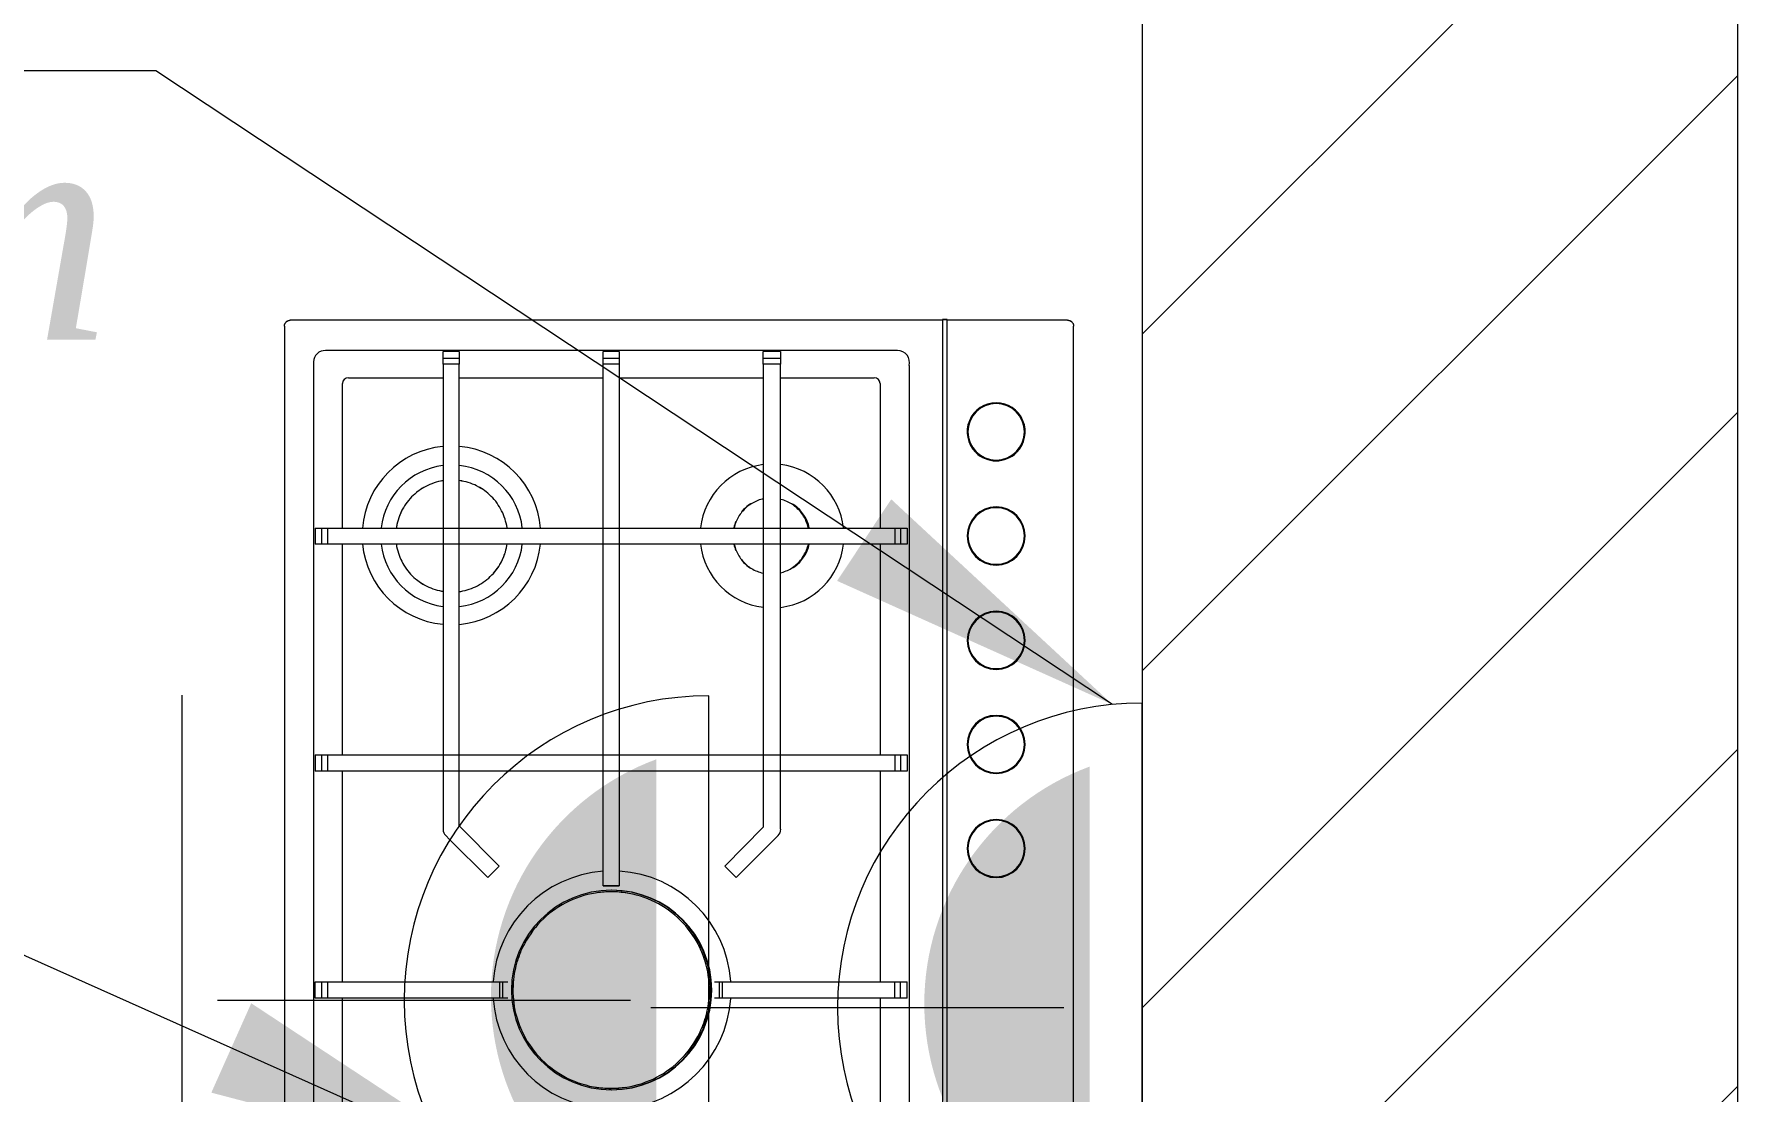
# Model space of a CAD drawing. Header units: millimetres. Extents: x 1680 to 166026, y 35966 to 91121.
# Drawn here: x 161874 to 163018, y 47037 to 47747 of the extents above; entities that cross this region are included whole.
import ezdxf

# ---------------------------------------------------------------- set-up
doc = ezdxf.new("R2010")
doc.units = ezdxf.units.MM
doc.linetypes.add('IMPORT-ACAD_ISO03W100', pattern=[762, 304.8, -457.2])
doc.layers.add('A-GENM', color=13, linetype='Continuous', lineweight=18)
doc.layers.add('M-EQPM', color=50, linetype='Continuous', lineweight=18)
doc.styles.get("Standard").update_dxf_attribs({"font": 'arial.ttf'})
doc.styles.add('style1', font='arial.ttf')
doc.dimstyles.get("Standard").update_dxf_attribs({"dimtxt": 0.18, "dimasz": 0.18, "dimexe": 0.18, "dimexo": 0.0625, "dimgap": 0.09, "dimtad": 0, "dimtih": 1, "dimtoh": 1, "dimdec": 4, "dimzin": 0, "dimdsep": 46, "dimtxsty": 'Standard', "dimcen": 0.09, "dimadec": 0, "dimazin": 0, "dimtfac": 1, "dimtdec": 4, "dimtofl": 0, "dimtmove": 0, "dimatfit": 3, "dimfxl": 1, "dimtolj": 1, "dimtzin": 0, "dimarcsym": 0})

# ---------------------------------------------------------------- blocks, each defined once
blk = doc.blocks.new('plan')
at = {"color": 252, "lineweight": 20, "true_color": 0x939598}
for p, q in [((503332.1, -213712.2), (503332.1, -192512.2)), ((502932.1, -202172.2), (502932.1, -213312.2))]:
    blk.add_line(p, q, dxfattribs=at)
at = {"color": 252, "linetype": 'Continuous', "lineweight": 20, "true_color": 0x939598}
for p, q in [((502932.1, -211411.6), (503332.1, -211011.6)), ((502932.1, -211637.8), (503332.1, -211237.8)), ((502932.1, -211864.1), (503332.1, -211464.1)), ((502932.1, -212090.4), (503332.1, -211690.4)), ((502932.1, -212316.7), (503332.1, -211916.7))]:
    blk.add_line(p, q, dxfattribs=at)
at = {"layer": 'A-GENM', "color": 252, "linetype": 'IMPORT-ACAD_ISO03W100', "lineweight": 20, "true_color": 0x939598}
blk.add_line((502287.1, -210892.2), (502287.1, -212667.2), dxfattribs=at)
at = {"layer": 'M-EQPM', "color": 252, "lineweight": 20, "true_color": 0x939598}
for p, q in [((502798, -211402.2), (502360, -211402.2)), ((502801, -211401.7), (502798, -211401.7)), ((502798, -211401.7), (502801, -211401.7)), ((502798, -211402.4), (502798, -211401.7)), ((502798, -211402.2), (502798, -211402.4)), ((502798, -211402.4), (502798, -211403.2)), ((502798, -211403.2), (502798, -212301.2)), ((502801, -211401.7), (502801, -211402.4)), ((502882, -211402.2), (502801, -211402.2)), ((502801, -211402.4), (502801, -211402.2)), ((502801, -211403.2), (502801, -211402.4)), ((502801, -212301.2), (502801, -211403.2)), ((502356, -211406.2), (502356, -212298.2)), ((502886, -212298.2), (502886, -211406.2)), ((502767.8, -211422.6), (502383.7, -211422.6)), ((502462.6, -211427.9), (502462.6, -211423.3)), ((502473.4, -211423.3), (502462.6, -211423.3)), ((502462.6, -211431.8), (502462.6, -211427.9)), ((502473.4, -211427.9), (502462.6, -211427.9)), ((502473.4, -211423.3), (502473.4, -211427.9)), ((502473.4, -211427.9), (502473.4, -211431.8)), ((502570.1, -211427.9), (502570.1, -211423.3)), ((502580.9, -211423.3), (502570.1, -211423.3)), ((502570.1, -211431.8), (502570.1, -211427.9)), ((502580.9, -211427.9), (502570.1, -211427.9)), ((502580.9, -211423.3), (502580.9, -211427.9)), ((502580.9, -211427.9), (502580.9, -211431.8)), ((502677.6, -211427.9), (502677.6, -211423.3)), ((502689.2, -211423.3), (502677.6, -211423.3)), ((502677.6, -211431.8), (502677.6, -211427.9)), ((502689.2, -211427.9), (502677.6, -211427.9)), ((502689.2, -211423.3), (502689.2, -211427.9)), ((502689.2, -211427.9), (502689.2, -211431.8)), ((502375.5, -211430.3), (502375.5, -212274.4)), ((502462.6, -211431.8), (502462.6, -211744.2)), ((502473.4, -211431.8), (502462.6, -211431.8)), ((502473.4, -211734.2), (502473.4, -211431.8)), ((502570.1, -211782.2), (502570.1, -211431.8)), ((502580.9, -211431.8), (502570.1, -211431.8)), ((502580.9, -211431.8), (502580.9, -211782.2)), ((502689.2, -211431.8), (502677.6, -211431.8)), ((502677.6, -211431.8), (502677.6, -211734.2)), ((502689.2, -211744.2), (502689.2, -211431.8)), ((502775.7, -212271.9), (502775.7, -211432.7)), ((502395, -211541.9), (502395, -211444.8)), ((502399, -211440.9), (502462.6, -211440.9)), ((502473.4, -211440.9), (502570.1, -211440.9)), ((502580.9, -211440.9), (502677.6, -211440.9)), ((502689.2, -211440.9), (502752.1, -211440.9)), ((502756, -211444.8), (502756, -211541.9)), ((502443.6, -211519), (502442.5, -211520)), ((502444.7, -211518), (502443.6, -211519)), ((502445.9, -211517.1), (502444.7, -211518)), ((502447.1, -211516.2), (502445.9, -211517.1)), ((502448.4, -211515.4), (502447.1, -211516.2)), ((502449.7, -211514.6), (502448.4, -211515.4)), ((502451, -211513.9), (502449.7, -211514.6)), ((502452.4, -211513.2), (502451, -211513.9)), ((502453.7, -211512.6), (502452.4, -211513.2)), ((502455.1, -211512.1), (502453.7, -211512.6)), ((502456.5, -211511.6), (502455.1, -211512.1)), ((502458, -211511.1), (502456.5, -211511.6)), ((502459.4, -211510.7), (502458, -211511.1)), ((502460.9, -211510.4), (502459.4, -211510.7)), ((502462.4, -211510.1), (502460.9, -211510.4)), ((502475.2, -211510.3), (502473.7, -211510)), ((502476.6, -211510.6), (502475.2, -211510.3)), ((502478.1, -211510.9), (502476.6, -211510.6)), ((502479.5, -211511.3), (502478.1, -211510.9)), ((502481, -211511.8), (502479.5, -211511.3)), ((502482.4, -211512.3), (502481, -211511.8)), ((502483.8, -211512.9), (502482.4, -211512.3)), ((502485.1, -211513.6), (502483.8, -211512.9)), ((502486.5, -211514.3), (502485.1, -211513.6)), ((502487.8, -211515), (502486.5, -211514.3)), ((502489, -211515.8), (502487.8, -211515)), ((502490.3, -211516.7), (502489, -211515.8)), ((502491.5, -211517.6), (502490.3, -211516.7)), ((502492.6, -211518.5), (502491.5, -211517.6)), ((502493.8, -211519.5), (502492.6, -211518.5)), ((502494.9, -211520.6), (502493.8, -211519.5)), ((502434.5, -211530.9), (502433.9, -211532.2)), ((502435.2, -211529.5), (502434.5, -211530.9)), ((502435.9, -211528.2), (502435.2, -211529.5)), ((502436.7, -211526.9), (502435.9, -211528.2)), ((502437.6, -211525.7), (502436.7, -211526.9)), ((502438.5, -211524.5), (502437.6, -211525.7)), ((502439.4, -211523.3), (502438.5, -211524.5)), ((502440.4, -211522.1), (502439.4, -211523.3)), ((502441.4, -211521), (502440.4, -211522.1)), ((502442.5, -211520), (502441.4, -211521)), ((502495.9, -211521.6), (502494.9, -211520.6)), ((502496.9, -211522.8), (502495.9, -211521.6)), ((502497.9, -211523.9), (502496.9, -211522.8)), ((502498.8, -211525.1), (502497.9, -211523.9)), ((502499.6, -211526.4), (502498.8, -211525.1)), ((502500.4, -211527.6), (502499.6, -211526.4)), ((502501.2, -211528.9), (502500.4, -211527.6)), ((502501.9, -211530.2), (502501.2, -211528.9)), ((502502.6, -211531.6), (502501.9, -211530.2)), ((502663.3, -211531), (502662.7, -211531.8)), ((502664, -211530.2), (502663.3, -211531)), ((502664.7, -211529.5), (502664, -211530.2)), ((502665.4, -211528.8), (502664.7, -211529.5)), ((502666.1, -211528.1), (502665.4, -211528.8)), ((502666.9, -211527.4), (502666.1, -211528.1)), ((502667.7, -211526.8), (502666.9, -211527.4)), ((502668.6, -211526.2), (502667.7, -211526.8)), ((502669.4, -211525.6), (502668.6, -211526.2)), ((502670.3, -211525.1), (502669.4, -211525.6)), ((502671.2, -211524.6), (502670.3, -211525.1)), ((502672.1, -211524.2), (502671.2, -211524.6)), ((502673, -211523.8), (502672.1, -211524.2)), ((502674, -211523.4), (502673, -211523.8)), ((502674.9, -211523), (502674, -211523.4)), ((502675.9, -211522.7), (502674.9, -211523)), ((502676.9, -211522.5), (502675.9, -211522.7)), ((502677.6, -211522.3), (502676.9, -211522.5)), ((502690.5, -211522.9), (502689.5, -211522.6)), ((502691.5, -211523.2), (502690.5, -211522.9)), ((502692.4, -211523.6), (502691.5, -211523.2)), ((502693.4, -211524), (502692.4, -211523.6)), ((502694.3, -211524.4), (502693.4, -211524)), ((502695.2, -211524.9), (502694.3, -211524.4)), ((502696.1, -211525.4), (502695.2, -211524.9)), ((502697, -211525.9), (502696.1, -211525.4)), ((502697.8, -211526.5), (502697, -211525.9)), ((502698.6, -211527.1), (502697.8, -211526.5)), ((502699.4, -211527.8), (502698.6, -211527.1)), ((502700.2, -211528.4), (502699.4, -211527.8)), ((502700.9, -211529.1), (502700.2, -211528.4)), ((502701.6, -211529.9), (502700.9, -211529.1)), ((502702.3, -211530.6), (502701.6, -211529.9)), ((502703, -211531.4), (502702.3, -211530.6)), ((502376.6, -211541.9), (502381.1, -211541.9)), ((502376.6, -211541.9), (502376.6, -211552.6)), ((502381.1, -211541.9), (502385, -211541.9)), ((502381.1, -211552.6), (502381.1, -211541.9)), ((502385, -211541.9), (502573.1, -211541.9)), ((502385, -211541.9), (502385, -211552.6)), ((502431.3, -211540.9), (502431.2, -211541.9)), ((502431.6, -211539.4), (502431.3, -211540.9)), ((502432, -211537.9), (502431.6, -211539.4)), ((502432.4, -211536.5), (502432, -211537.9)), ((502432.8, -211535), (502432.4, -211536.5)), ((502433.3, -211533.6), (502432.8, -211535)), ((502433.9, -211532.2), (502433.3, -211533.6)), ((502503.2, -211533), (502502.6, -211531.6)), ((502503.7, -211534.4), (502503.2, -211533)), ((502504.2, -211535.8), (502503.7, -211534.4)), ((502504.6, -211537.2), (502504.2, -211535.8)), ((502505, -211538.7), (502504.6, -211537.2)), ((502505.3, -211540.2), (502505, -211538.7)), ((502505.6, -211541.7), (502505.3, -211540.2)), ((502573.1, -211541.9), (502765.9, -211541.9)), ((502658.2, -211540.9), (502658, -211541.9)), ((502658.5, -211539.9), (502658.2, -211540.9)), ((502658.8, -211539), (502658.5, -211539.9)), ((502659.2, -211538), (502658.8, -211539)), ((502659.6, -211537.1), (502659.2, -211538)), ((502660, -211536.1), (502659.6, -211537.1)), ((502660.5, -211535.2), (502660, -211536.1)), ((502661, -211534.3), (502660.5, -211535.2)), ((502661.5, -211533.5), (502661, -211534.3)), ((502662.1, -211532.6), (502661.5, -211533.5)), ((502662.7, -211531.8), (502662.1, -211532.6)), ((502703.6, -211532.2), (502703, -211531.4)), ((502704.2, -211533.1), (502703.6, -211532.2)), ((502704.7, -211533.9), (502704.2, -211533.1)), ((502705.2, -211534.8), (502704.7, -211533.9)), ((502705.7, -211535.7), (502705.2, -211534.8)), ((502706.1, -211536.6), (502705.7, -211535.7)), ((502706.5, -211537.6), (502706.1, -211536.6)), ((502706.9, -211538.5), (502706.5, -211537.6)), ((502707.2, -211539.5), (502706.9, -211538.5)), ((502707.5, -211540.5), (502707.2, -211539.5)), ((502707.8, -211541.4), (502707.5, -211540.5)), ((502765.9, -211541.9), (502769.8, -211541.9)), ((502765.9, -211541.9), (502765.9, -211552.6)), ((502769.8, -211541.9), (502774.3, -211541.9)), ((502769.8, -211541.9), (502769.8, -211552.6)), ((502774.3, -211541.9), (502774.3, -211552.6)), ((502381.1, -211552.6), (502376.6, -211552.6)), ((502385, -211552.6), (502381.1, -211552.6)), ((502573.1, -211552.6), (502385, -211552.6)), ((502395, -211694.3), (502395, -211552.6)), ((502431.2, -211552.8), (502431.4, -211554.3)), ((502505.1, -211555.1), (502505.4, -211553.6)), ((502505.4, -211553.6), (502505.6, -211552.6)), ((502765.9, -211552.6), (502573.1, -211552.6)), ((502658.1, -211553), (502658.4, -211554)), ((502658.4, -211554), (502658.7, -211555)), ((502707.4, -211554.6), (502707.7, -211553.6)), ((502707.7, -211553.6), (502707.9, -211552.6)), ((502756, -211552.6), (502756, -211694.3)), ((502769.8, -211552.6), (502765.9, -211552.6)), ((502774.3, -211552.6), (502769.8, -211552.6)), ((502431.4, -211554.3), (502431.8, -211555.8)), ((502431.8, -211555.8), (502432.1, -211557.2)), ((502432.1, -211557.2), (502432.6, -211558.7)), ((502432.6, -211558.7), (502433, -211560.1)), ((502433, -211560.1), (502433.6, -211561.5)), ((502433.6, -211561.5), (502434.2, -211562.9)), ((502434.2, -211562.9), (502434.8, -211564.2)), ((502434.8, -211564.2), (502435.5, -211565.6)), ((502435.5, -211565.6), (502436.3, -211566.9)), ((502500.8, -211566.3), (502501.5, -211565)), ((502501.5, -211565), (502502.2, -211563.6)), ((502502.2, -211563.6), (502502.8, -211562.3)), ((502502.8, -211562.3), (502503.4, -211560.9)), ((502503.4, -211560.9), (502503.9, -211559.5)), ((502503.9, -211559.5), (502504.4, -211558)), ((502504.4, -211558), (502504.8, -211556.6)), ((502504.8, -211556.6), (502505.1, -211555.1)), ((502658.7, -211555), (502659, -211556)), ((502659, -211556), (502659.4, -211556.9)), ((502659.4, -211556.9), (502659.8, -211557.9)), ((502659.8, -211557.9), (502660.2, -211558.8)), ((502660.2, -211558.8), (502660.7, -211559.7)), ((502660.7, -211559.7), (502661.2, -211560.6)), ((502661.2, -211560.6), (502661.8, -211561.4)), ((502661.8, -211561.4), (502662.3, -211562.3)), ((502662.3, -211562.3), (502663, -211563.1)), ((502663, -211563.1), (502663.6, -211563.8)), ((502663.6, -211563.8), (502664.3, -211564.6)), ((502664.3, -211564.6), (502665, -211565.3)), ((502665, -211565.3), (502665.7, -211566)), ((502699.8, -211566.4), (502700.5, -211565.7)), ((502700.5, -211565.7), (502701.2, -211565)), ((502701.2, -211565), (502701.9, -211564.3)), ((502701.9, -211564.3), (502702.6, -211563.5)), ((502702.6, -211563.5), (502703.2, -211562.7)), ((502703.2, -211562.7), (502703.8, -211561.9)), ((502703.8, -211561.9), (502704.4, -211561)), ((502704.4, -211561), (502704.9, -211560.2)), ((502704.9, -211560.2), (502705.4, -211559.3)), ((502705.4, -211559.3), (502705.9, -211558.4)), ((502705.9, -211558.4), (502706.3, -211557.4)), ((502706.3, -211557.4), (502706.7, -211556.5)), ((502706.7, -211556.5), (502707.1, -211555.5)), ((502707.1, -211555.5), (502707.4, -211554.6)), ((502436.3, -211566.9), (502437.1, -211568.1)), ((502437.1, -211568.1), (502438, -211569.4)), ((502438, -211569.4), (502438.9, -211570.6)), ((502438.9, -211570.6), (502439.8, -211571.7)), ((502439.8, -211571.7), (502440.8, -211572.9)), ((502440.8, -211572.9), (502441.9, -211573.9)), ((502441.9, -211573.9), (502443, -211575)), ((502443, -211575), (502444.1, -211576)), ((502444.1, -211576), (502445.3, -211576.9)), ((502445.3, -211576.9), (502446.5, -211577.8)), ((502490.8, -211577.4), (502492, -211576.5)), ((502492, -211576.5), (502493.2, -211575.5)), ((502493.2, -211575.5), (502494.3, -211574.5)), ((502494.3, -211574.5), (502495.3, -211573.4)), ((502495.3, -211573.4), (502496.4, -211572.3)), ((502496.4, -211572.3), (502497.4, -211571.2)), ((502497.4, -211571.2), (502498.3, -211570)), ((502498.3, -211570), (502499.2, -211568.8)), ((502499.2, -211568.8), (502500, -211567.6)), ((502500, -211567.6), (502500.8, -211566.3)), ((502665.7, -211566), (502666.5, -211566.7)), ((502666.5, -211566.7), (502667.3, -211567.4)), ((502667.3, -211567.4), (502668.1, -211568)), ((502668.1, -211568), (502668.9, -211568.6)), ((502668.9, -211568.6), (502669.8, -211569.1)), ((502669.8, -211569.1), (502670.7, -211569.6)), ((502670.7, -211569.6), (502671.6, -211570.1)), ((502671.6, -211570.1), (502672.5, -211570.5)), ((502672.5, -211570.5), (502673.5, -211570.9)), ((502673.5, -211570.9), (502674.4, -211571.3)), ((502674.4, -211571.3), (502675.4, -211571.6)), ((502675.4, -211571.6), (502676.4, -211571.9)), ((502676.4, -211571.9), (502677.3, -211572.1)), ((502689.2, -211572), (502690, -211571.8)), ((502690, -211571.8), (502691, -211571.4)), ((502691, -211571.4), (502691.9, -211571.1)), ((502691.9, -211571.1), (502692.9, -211570.7)), ((502692.9, -211570.7), (502693.8, -211570.3)), ((502693.8, -211570.3), (502694.7, -211569.9)), ((502694.7, -211569.9), (502695.6, -211569.4)), ((502695.6, -211569.4), (502696.5, -211568.8)), ((502696.5, -211568.8), (502697.3, -211568.3)), ((502697.3, -211568.3), (502698.2, -211567.7)), ((502698.2, -211567.7), (502699, -211567.1)), ((502699, -211567.1), (502699.8, -211566.4)), ((502446.5, -211577.8), (502447.7, -211578.7)), ((502447.7, -211578.7), (502449, -211579.5)), ((502449, -211579.5), (502450.3, -211580.2)), ((502450.3, -211580.2), (502451.6, -211580.9)), ((502451.6, -211580.9), (502453, -211581.6)), ((502453, -211581.6), (502454.4, -211582.1)), ((502454.4, -211582.1), (502455.8, -211582.7)), ((502455.8, -211582.7), (502457.2, -211583.1)), ((502457.2, -211583.1), (502458.7, -211583.6)), ((502458.7, -211583.6), (502460.1, -211583.9)), ((502460.1, -211583.9), (502461.6, -211584.2)), ((502461.6, -211584.2), (502462.6, -211584.4)), ((502473.4, -211584.5), (502474.4, -211584.4)), ((502474.4, -211584.4), (502475.8, -211584.1)), ((502475.8, -211584.1), (502477.3, -211583.8)), ((502477.3, -211583.8), (502478.8, -211583.4)), ((502478.8, -211583.4), (502480.2, -211582.9)), ((502480.2, -211582.9), (502481.6, -211582.4)), ((502481.6, -211582.4), (502483, -211581.9)), ((502483, -211581.9), (502484.4, -211581.3)), ((502484.4, -211581.3), (502485.7, -211580.6)), ((502485.7, -211580.6), (502487.1, -211579.9)), ((502487.1, -211579.9), (502488.3, -211579.1)), ((502488.3, -211579.1), (502489.6, -211578.3)), ((502489.6, -211578.3), (502490.8, -211577.4)), ((502376.6, -211694.3), (502381.1, -211694.3)), ((502376.6, -211694.3), (502376.6, -211705.2)), ((502381.1, -211694.3), (502385, -211694.3)), ((502381.1, -211705.2), (502381.1, -211694.3)), ((502385, -211694.3), (502573.1, -211694.3)), ((502385, -211694.3), (502385, -211705.2)), ((502573.1, -211694.3), (502765.9, -211694.3)), ((502765.9, -211694.3), (502769.8, -211694.3)), ((502765.9, -211694.3), (502765.9, -211705.2)), ((502769.8, -211694.3), (502774.3, -211694.3)), ((502769.8, -211694.3), (502769.8, -211705.2)), ((502774.3, -211694.3), (502774.3, -211705.2)), ((502381.1, -211705.2), (502376.6, -211705.2)), ((502385, -211705.2), (502381.1, -211705.2)), ((502573.1, -211705.2), (502385, -211705.2)), ((502395, -211846.7), (502395, -211705.2)), ((502765.9, -211705.2), (502573.1, -211705.2)), ((502756, -211705.2), (502756, -211846.7)), ((502769.8, -211705.2), (502765.9, -211705.2)), ((502774.3, -211705.2), (502769.8, -211705.2)), ((502473.4, -211741.9), (502473.4, -211734.2)), ((502677.6, -211734.2), (502677.6, -211742.8)), ((502464.4, -211748.4), (502467, -211751.1)), ((502500.3, -211769), (502473.4, -211741.9)), ((502677.6, -211742.8), (502651.7, -211769)), ((502685, -211751.1), (502687.6, -211748.4)), ((502467, -211751.1), (502492.7, -211776.6)), ((502659.3, -211776.6), (502685, -211751.1)), ((502492.7, -211776.6), (502500.3, -211769)), ((502651.7, -211769), (502659.3, -211776.6)), ((502570.1, -211782.3), (502570.1, -211782.2)), ((502570.1, -211782.2), (502580.9, -211782.2)), ((502580.9, -211782.3), (502570.1, -211782.3)), ((502580.9, -211782.2), (502580.9, -211782.3)), ((502545, -211793.7), (502542.6, -211794.9)), ((502547.3, -211792.5), (502545, -211793.7)), ((502549.7, -211791.4), (502547.3, -211792.5)), ((502552.2, -211790.4), (502549.7, -211791.4)), ((502554.7, -211789.6), (502552.2, -211790.4)), ((502557.2, -211788.8), (502554.7, -211789.6)), ((502559.8, -211788.1), (502557.2, -211788.8)), ((502562.3, -211787.5), (502559.8, -211788.1)), ((502564.9, -211787.1), (502562.3, -211787.5)), ((502567.5, -211786.7), (502564.9, -211787.1)), ((502570.2, -211786.4), (502567.5, -211786.7)), ((502572.8, -211786.3), (502570.2, -211786.4)), ((502575.5, -211786.2), (502572.8, -211786.3)), ((502576.9, -211786.2), (502575.5, -211786.2)), ((502579.5, -211786.3), (502576.9, -211786.2)), ((502582.1, -211786.6), (502579.5, -211786.3)), ((502584.8, -211786.9), (502582.1, -211786.6)), ((502587.4, -211787.3), (502584.8, -211786.9)), ((502590, -211787.8), (502587.4, -211787.3)), ((502592.5, -211788.5), (502590, -211787.8)), ((502595.1, -211789.2), (502592.5, -211788.5)), ((502597.6, -211790), (502595.1, -211789.2)), ((502600, -211791), (502597.6, -211790)), ((502602.5, -211792), (502600, -211791)), ((502604.9, -211793.1), (502602.5, -211792)), ((502607.2, -211794.3), (502604.9, -211793.1)), ((502609.5, -211795.7), (502607.2, -211794.3)), ((502530, -211804.4), (502528.1, -211806.2)), ((502531.9, -211802.6), (502530, -211804.4)), ((502533.9, -211800.9), (502531.9, -211802.6)), ((502536, -211799.3), (502533.9, -211800.9)), ((502538.2, -211797.7), (502536, -211799.3)), ((502540.4, -211796.3), (502538.2, -211797.7)), ((502542.6, -211794.9), (502540.4, -211796.3)), ((502611.7, -211797.1), (502609.5, -211795.7)), ((502613.9, -211798.6), (502611.7, -211797.1)), ((502616, -211800.1), (502613.9, -211798.6)), ((502618.1, -211801.8), (502616, -211800.1)), ((502620.1, -211803.6), (502618.1, -211801.8)), ((502622, -211805.4), (502620.1, -211803.6)), ((502623.8, -211807.3), (502622, -211805.4)), ((502519.9, -211816.6), (502518.5, -211818.8)), ((502521.4, -211814.4), (502519.9, -211816.6)), ((502522.9, -211812.2), (502521.4, -211814.4)), ((502524.6, -211810.2), (502522.9, -211812.2)), ((502526.3, -211808.2), (502524.6, -211810.2)), ((502528.1, -211806.2), (502526.3, -211808.2)), ((502625.6, -211809.2), (502623.8, -211807.3)), ((502627.2, -211811.3), (502625.6, -211809.2)), ((502628.8, -211813.4), (502627.2, -211811.3)), ((502630.3, -211815.6), (502628.8, -211813.4)), ((502631.8, -211817.8), (502630.3, -211815.6)), ((502513.9, -211828.3), (502513, -211830.8)), ((502514.9, -211825.9), (502513.9, -211828.3)), ((502516, -211823.5), (502514.9, -211825.9)), ((502517.2, -211821.1), (502516, -211823.5)), ((502518.5, -211818.8), (502517.2, -211821.1)), ((502633.1, -211820.1), (502631.8, -211817.8)), ((502634.3, -211822.4), (502633.1, -211820.1)), ((502635.5, -211824.8), (502634.3, -211822.4)), ((502636.5, -211827.2), (502635.5, -211824.8)), ((502637.5, -211829.7), (502636.5, -211827.2)), ((502510.9, -211838.4), (502510.4, -211841)), ((502511.5, -211835.9), (502510.9, -211838.4)), ((502512.2, -211833.3), (502511.5, -211835.9)), ((502513, -211830.8), (502512.2, -211833.3)), ((502638.3, -211832.2), (502637.5, -211829.7)), ((502639.1, -211834.7), (502638.3, -211832.2)), ((502639.8, -211837.2), (502639.1, -211834.7)), ((502640.3, -211839.8), (502639.8, -211837.2)), ((502640.7, -211842.4), (502640.3, -211839.8)), ((502376.6, -211846.7), (502381.1, -211846.7)), ((502376.6, -211857.7), (502376.6, -211846.7)), ((502381.1, -211846.7), (502385, -211846.7)), ((502381.1, -211857.7), (502381.1, -211846.7)), ((502385, -211846.7), (502500.7, -211846.7)), ((502385, -211846.7), (502385, -211857.7)), ((502500.7, -211846.7), (502502.7, -211846.7)), ((502500.7, -211857.7), (502500.7, -211846.7)), ((502502.7, -211846.7), (502506.1, -211846.7)), ((502502.7, -211857.7), (502502.7, -211846.7)), ((502509.5, -211848.9), (502509.4, -211851.5)), ((502509.4, -211851.5), (502509.5, -211854.2)), ((502509.7, -211846.3), (502509.5, -211848.9)), ((502510, -211843.6), (502509.7, -211846.3)), ((502510.4, -211841), (502510, -211843.6)), ((502641.1, -211845), (502640.7, -211842.4)), ((502641.3, -211847.7), (502641.1, -211845)), ((502641.5, -211850.3), (502641.3, -211847.7)), ((502641.5, -211853), (502641.5, -211850.3)), ((502644.8, -211846.7), (502648.2, -211846.7)), ((502648.2, -211846.7), (502650.2, -211846.7)), ((502648.2, -211857.7), (502648.2, -211846.7)), ((502650.2, -211846.7), (502765.9, -211846.7)), ((502650.2, -211857.7), (502650.2, -211846.7)), ((502765.9, -211846.7), (502769.8, -211846.7)), ((502765.9, -211857.7), (502765.9, -211846.7)), ((502769.8, -211846.7), (502774.3, -211846.7)), ((502769.8, -211857.7), (502769.8, -211846.7)), ((502774.3, -211857.7), (502774.3, -211846.7)), ((502381.1, -211857.7), (502376.6, -211857.7)), ((502385, -211857.7), (502381.1, -211857.7)), ((502500.7, -211857.7), (502385, -211857.7)), ((502395, -211999.3), (502395, -211857.7)), ((502502.7, -211857.7), (502500.7, -211857.7)), ((502506.1, -211857.7), (502502.7, -211857.7)), ((502509.5, -211854.2), (502509.6, -211856.8)), ((502509.6, -211856.8), (502509.8, -211859.4)), ((502509.8, -211859.4), (502510.2, -211862.1)), ((502510.2, -211862.1), (502510.6, -211864.7)), ((502640.5, -211863.5), (502640.9, -211860.9)), ((502640.9, -211860.9), (502641.2, -211858.2)), ((502641.2, -211858.2), (502641.4, -211855.6)), ((502641.4, -211855.6), (502641.5, -211853)), ((502648.2, -211857.7), (502644.8, -211857.7)), ((502650.2, -211857.7), (502648.2, -211857.7)), ((502765.9, -211857.7), (502650.2, -211857.7)), ((502756, -211857.7), (502756, -211999.3)), ((502769.8, -211857.7), (502765.9, -211857.7)), ((502774.3, -211857.7), (502769.8, -211857.7)), ((502510.6, -211864.7), (502511.1, -211867.2)), ((502511.1, -211867.2), (502511.8, -211869.8)), ((502511.8, -211869.8), (502512.6, -211872.3)), ((502512.6, -211872.3), (502513.4, -211874.8)), ((502637, -211876.2), (502637.9, -211873.7)), ((502637.9, -211873.7), (502638.7, -211871.2)), ((502638.7, -211871.2), (502639.4, -211868.6)), ((502639.4, -211868.6), (502640, -211866.1)), ((502640, -211866.1), (502640.5, -211863.5)), ((502513.4, -211874.8), (502514.4, -211877.3)), ((502514.4, -211877.3), (502515.4, -211879.7)), ((502515.4, -211879.7), (502516.6, -211882.1)), ((502516.6, -211882.1), (502517.8, -211884.4)), ((502517.8, -211884.4), (502519.1, -211886.7)), ((502631, -211887.9), (502632.4, -211885.7)), ((502632.4, -211885.7), (502633.7, -211883.4)), ((502633.7, -211883.4), (502634.9, -211881)), ((502634.9, -211881), (502636, -211878.6)), ((502636, -211878.6), (502637, -211876.2)), ((502519.1, -211886.7), (502520.6, -211888.9)), ((502520.6, -211888.9), (502522.1, -211891.1)), ((502522.1, -211891.1), (502523.7, -211893.2)), ((502523.7, -211893.2), (502525.3, -211895.2)), ((502525.3, -211895.2), (502527.1, -211897.2)), ((502527.1, -211897.2), (502528.9, -211899.1)), ((502622.8, -211898.2), (502624.6, -211896.3)), ((502624.6, -211896.3), (502626.3, -211894.3)), ((502626.3, -211894.3), (502628, -211892.2)), ((502628, -211892.2), (502629.5, -211890.1)), ((502629.5, -211890.1), (502631, -211887.9)), ((502528.9, -211899.1), (502530.9, -211900.9)), ((502530.9, -211900.9), (502532.8, -211902.7)), ((502532.8, -211902.7), (502534.9, -211904.3)), ((502534.9, -211904.3), (502537, -211905.9)), ((502537, -211905.9), (502539.2, -211907.4)), ((502539.2, -211907.4), (502541.4, -211908.8)), ((502541.4, -211908.8), (502543.7, -211910.1)), ((502608.3, -211909.5), (502610.5, -211908.2)), ((502610.5, -211908.2), (502612.7, -211906.7)), ((502612.7, -211906.7), (502614.9, -211905.2)), ((502614.9, -211905.2), (502617, -211903.6)), ((502617, -211903.6), (502619, -211901.9)), ((502619, -211901.9), (502620.9, -211900.1)), ((502620.9, -211900.1), (502622.8, -211898.2)), ((502543.7, -211910.1), (502546, -211911.4)), ((502546, -211911.4), (502548.4, -211912.5)), ((502548.4, -211912.5), (502550.9, -211913.5)), ((502550.9, -211913.5), (502553.3, -211914.5)), ((502553.3, -211914.5), (502555.8, -211915.3)), ((502555.8, -211915.3), (502558.4, -211916)), ((502558.4, -211916), (502560.9, -211916.7)), ((502560.9, -211916.7), (502563.5, -211917.2)), ((502563.5, -211917.2), (502566.1, -211917.6)), ((502566.1, -211917.6), (502568.8, -211917.9)), ((502568.8, -211917.9), (502571.4, -211918.1)), ((502571.4, -211918.1), (502574, -211918.3)), ((502574, -211918.3), (502575.5, -211918.3)), ((502575.5, -211918.3), (502578.1, -211918.2)), ((502578.1, -211918.2), (502580.7, -211918.1)), ((502580.7, -211918.1), (502583.4, -211917.8)), ((502583.4, -211917.8), (502586, -211917.4)), ((502586, -211917.4), (502588.6, -211917)), ((502588.6, -211917), (502591.1, -211916.4)), ((502591.1, -211916.4), (502593.7, -211915.7)), ((502593.7, -211915.7), (502596.2, -211914.9)), ((502596.2, -211914.9), (502598.7, -211914)), ((502598.7, -211914), (502601.2, -211913.1)), ((502601.2, -211913.1), (502603.6, -211912)), ((502603.6, -211912), (502605.9, -211910.8)), ((502605.9, -211910.8), (502608.3, -211909.5))]:
    blk.add_line(p, q, dxfattribs=at)
for centre, radius, start, end in [((502360, -211406.2), 4, 141.3178, 145.5885), ((502360, -211406.2), 4, 128.6822, 141.3178), ((502360, -211406.2), 4, 124.4115, 128.6822), ((502882, -211406.2), 4, 51.3178, 55.5885), ((502882, -211406.2), 4, 38.6822, 51.3178), ((502882, -211406.2), 4, 34.4115, 38.6822), ((502383.4, -211430.5), 7.9, 88.1502, 178.4004), ((502767.6, -211430.8), 8.26, 346.9316, 88.5937), ((502399, -211444.8), 3.94, 90, 180), ((502752.1, -211444.8), 3.94, 0, 90), ((502834, -211477.2), 19.5, 90, 225), ((502834, -211477.2), 19, 90, 270), ((502834, -211477.2), 19.5, 315, 90), ((502834, -211477.2), 19, 270, 90), ((502468.2, -211546.8), 60, 95.5537, 175.2705), ((502468.2, -211546.8), 60, 4.7295, 84.8559), ((502834, -211477.2), 19.5, 225.6129, 270), ((502834, -211477.2), 19.5, 270, 314.3871), ((502468.4, -211547.2), 47.7, 97.1735, 173.4983), ((502468.4, -211547.2), 47.7, 6.5017, 83.7093), ((502683.5, -211547.2), 48.3, 97.2006, 173.5898), ((502683.5, -211547.2), 48.3, 6.4102, 82.9591), ((502468.4, -211547.2), 37.6, 120, 128.0912), ((502468.4, -211547.2), 37.6, 99.2073, 101.144), ((502468.4, -211547.2), 37.6, 79.3446, 81.9255), ((502468.4, -211547.2), 37.6, 51.9088, 60), ((502468.4, -211547.2), 37.6, 150, 161.0547), ((502683, -211547.2), 25.7, 122.6757, 140.7957), ((502683, -211547.2), 25.7, 39.2043, 57.3243), ((502683.5, -211547.2), 25.6, 12.2198, 54), ((502834, -211547.2), 19.5, 90, 270), ((502834, -211547.2), 19, 90, 270), ((502834, -211547.2), 19.5, 270, 90), ((502834, -211547.2), 19, 270, 90), ((502468.4, -211547.2), 37.6, 169.3174, 171.44), ((502683, -211547.2), 25.7, 157.57, 167.8465), ((502683, -211547.2), 25.7, 12.1535, 22.43), ((502468.2, -211546.8), 60, 185.6004, 264.4488), ((502468.4, -211547.2), 47.7, 186.4998, 262.8291), ((502468.4, -211547.2), 47.7, 276.2907, 353.5002), ((502468.2, -211546.8), 60, 275.1441, 354.3996), ((502468.4, -211547.2), 37.6, 349.3174, 351.4426), ((502683.5, -211547.2), 48.3, 186.4101, 262.7994), ((502683, -211547.2), 25.7, 192.1542, 202.43), ((502683.5, -211547.2), 48.3, 277.0409, 353.5899), ((502683.5, -211547.2), 25.6, 306, 347.7802), ((502683, -211547.2), 25.7, 337.57, 347.8458), ((502468.4, -211547.2), 37.6, 318.389, 341.5426), ((502683, -211547.2), 25.7, 219.2043, 237.3243), ((502683, -211547.2), 25.7, 302.6757, 320.7957), ((502468.4, -211547.2), 37.6, 231.9088, 240), ((502468.4, -211547.2), 37.6, 258.856, 260.7953), ((502834, -211617.3), 19.5, 90, 270), ((502834, -211617.3), 19, 90, 270), ((502834, -211617.3), 19.5, 270, 90), ((502834, -211617.3), 19, 270, 90), ((502834, -211687.2), 19.5, 90, 270), ((502834, -211687.2), 19, 90, 270), ((502834, -211687.2), 19.5, 270, 90), ((502834, -211687.2), 19, 270, 90), ((502468.6, -211744.2), 5.99, 180.3699, 225.0935), ((502683.4, -211744.2), 5.99, 314.9065, 359.6301), ((502834, -211757.2), 19.5, 90, 270), ((502834, -211757.2), 19, 90, 270), ((502834, -211757.2), 19.5, 270, 90), ((502834, -211757.2), 19, 270, 90), ((502576, -211852.2), 80, 94.3169, 175.9491), ((502576, -211852.2), 80, 4.0509, 86.3563), ((502575.5, -211852.2), 67, 90, 270), ((502575.5, -211852.2), 66, 90, 98.4133), ((502575.5, -211852.2), 67, 270, 90), ((502575.5, -211852.2), 66, 80.2385, 90), ((502576, -211852.2), 67, 270, 90), ((502575.5, -211852.2), 66, 157.5, 163.1323), ((502575.5, -211852.2), 66, 16.5242, 28.8513), ((502575.5, -211852.2), 66, 173.9065, 189.4229), ((502575.5, -211852.2), 66, 353.9065, 9.4229), ((502576, -211852.2), 80, 184.0451, 265.6831), ((502576, -211852.2), 80, 273.6437, 355.9549), ((502575.5, -211852.2), 66, 196.5242, 208.8513), ((502575.5, -211852.2), 66, 337.5, 343.1323), ((502575.5, -211852.2), 66, 260.2385, 270), ((502575.5, -211852.2), 66, 270, 278.4133)]:
    blk.add_arc(centre, radius, start, end, dxfattribs=at)
for points, knots in [([(502356, -211406.2), (502356, -211406.1), (502356, -211405.9), (502356.1, -211405.6), (502356.1, -211405.3), (502356.2, -211405), (502356.3, -211404.8), (502356.4, -211404.6), (502356.5, -211404.4), (502356.6, -211404.2), (502356.7, -211404.1), (502356.7, -211404)], [0, 0, 0, 0, 0.142857, 0.285714, 0.428571, 0.571429, 0.642857, 0.714286, 0.785714, 0.857143, 1, 1, 1, 1]), ([(502357.8, -211402.9), (502357.9, -211402.9), (502358, -211402.8), (502358.2, -211402.7), (502358.4, -211402.6), (502358.5, -211402.5), (502358.8, -211402.4), (502359, -211402.4), (502359.3, -211402.3), (502359.6, -211402.3), (502359.9, -211402.2), (502360, -211402.2)], [0, 0, 0, 0, 0.142857, 0.214286, 0.285714, 0.357143, 0.428571, 0.571429, 0.678571, 0.785714, 1, 1, 1, 1]), ([(502882, -211402.2), (502882.1, -211402.2), (502882.4, -211402.3), (502882.7, -211402.3), (502883, -211402.4), (502883.3, -211402.4), (502883.5, -211402.5), (502883.7, -211402.6), (502883.8, -211402.7), (502884, -211402.8), (502884.2, -211402.9), (502884.3, -211402.9)], [0, 0, 0, 0, 0.142857, 0.285714, 0.428571, 0.571429, 0.642857, 0.714286, 0.785714, 0.857143, 1, 1, 1, 1]), ([(502885.3, -211404), (502885.4, -211404.1), (502885.5, -211404.2), (502885.6, -211404.4), (502885.7, -211404.6), (502885.7, -211404.8), (502885.8, -211405), (502885.9, -211405.2), (502886, -211405.5), (502886, -211405.8), (502886, -211406.1), (502886, -211406.2)], [0, 0, 0, 0, 0.142857, 0.214286, 0.285714, 0.357143, 0.428571, 0.571429, 0.678571, 0.785714, 1, 1, 1, 1])]:
    blk.add_open_spline(points, degree=3, knots=knots, dxfattribs=at)
blk = doc.blocks.new('A$C5D6E47AB')
at = {"color": 5, "lineweight": 13}
blk.add_line((128.34, 33), (128.34, 206.91), dxfattribs=at)
at = {"color": 5, "lineweight": 20}
blk.add_line((0, 0), (256.68, 0), dxfattribs=at)
blk.add_arc((128.34, 0), 128.34, 0, 180, dxfattribs=at)
blk = doc.blocks.new('üüüüssss')
at = {"lineweight": 13}
blk.add_hatch(color=8, dxfattribs=at).paths.add_polyline_path([(-35.3, 162, 0.696954), (-35.3, -156.7)])
at = {"color": 7, "lineweight": 13, "xscale": 1.594404899909952, "yscale": 1.594404899909952, "zscale": 1.594404899909952, "rotation": 90}
blk.add_blockref('A$C5D6E47AB', (0, -204.6), dxfattribs=at)

msp = doc.modelspace()

# ---------------------------------------------------------------- block references
for name, p in [('plan', (-340313.9, 258957.2)), ('üüüüssss', (162327.2, 47098)), ('üüüüssss', (162618.2, 47093.1))]:
    msp.add_blockref(name, p)

# ---------------------------------------------------------------- texts
at = {"insert": (161925.5, 47932.4), "char_height": 146.41, "width": 58483.984, "attachment_point": 3}
msp.add_mtext('{\\fTimes New Roman|b0|i1|c0|p18;\\C0;Aspirator\\Ph=2000mm}', dxfattribs=at)

# ---------------------------------------------------------------- leaders
at = {"color": 2, "lineweight": 13}
for points in [[(162598.2, 47296.8), (161955.7, 47722.4), (160961.2, 47722.4)], [(162189.1, 46984.6), (161696.5, 47204.3), (160701.9, 47204.3)]]:
    msp.add_leader(points, dimstyle='Standard', override={"dimscale": 100, "dimtxt": 2.5, "dimasz": 2, "dimexe": 1.25, "dimexo": 0.625, "dimgap": 0.625, "dimtad": 0, "dimzin": 8, "dimdsep": 44, "dimtxsty": 'style1', "dimcen": 2.5, "dimdle": 1.25, "dimclrd": 1, "dimclre": 251, "dimaunit": 1, "dimadec": 3, "dimtix": 0, "dimtofl": 1, "dimtmove": 1, "dimatfit": 3, "dimfxl": 1.25, "dimtolj": 0, "dimtzin": 8, "dimlwd": 5, "dimlwe": 5}, dxfattribs=at)

doc.saveas('drawing.dxf')
